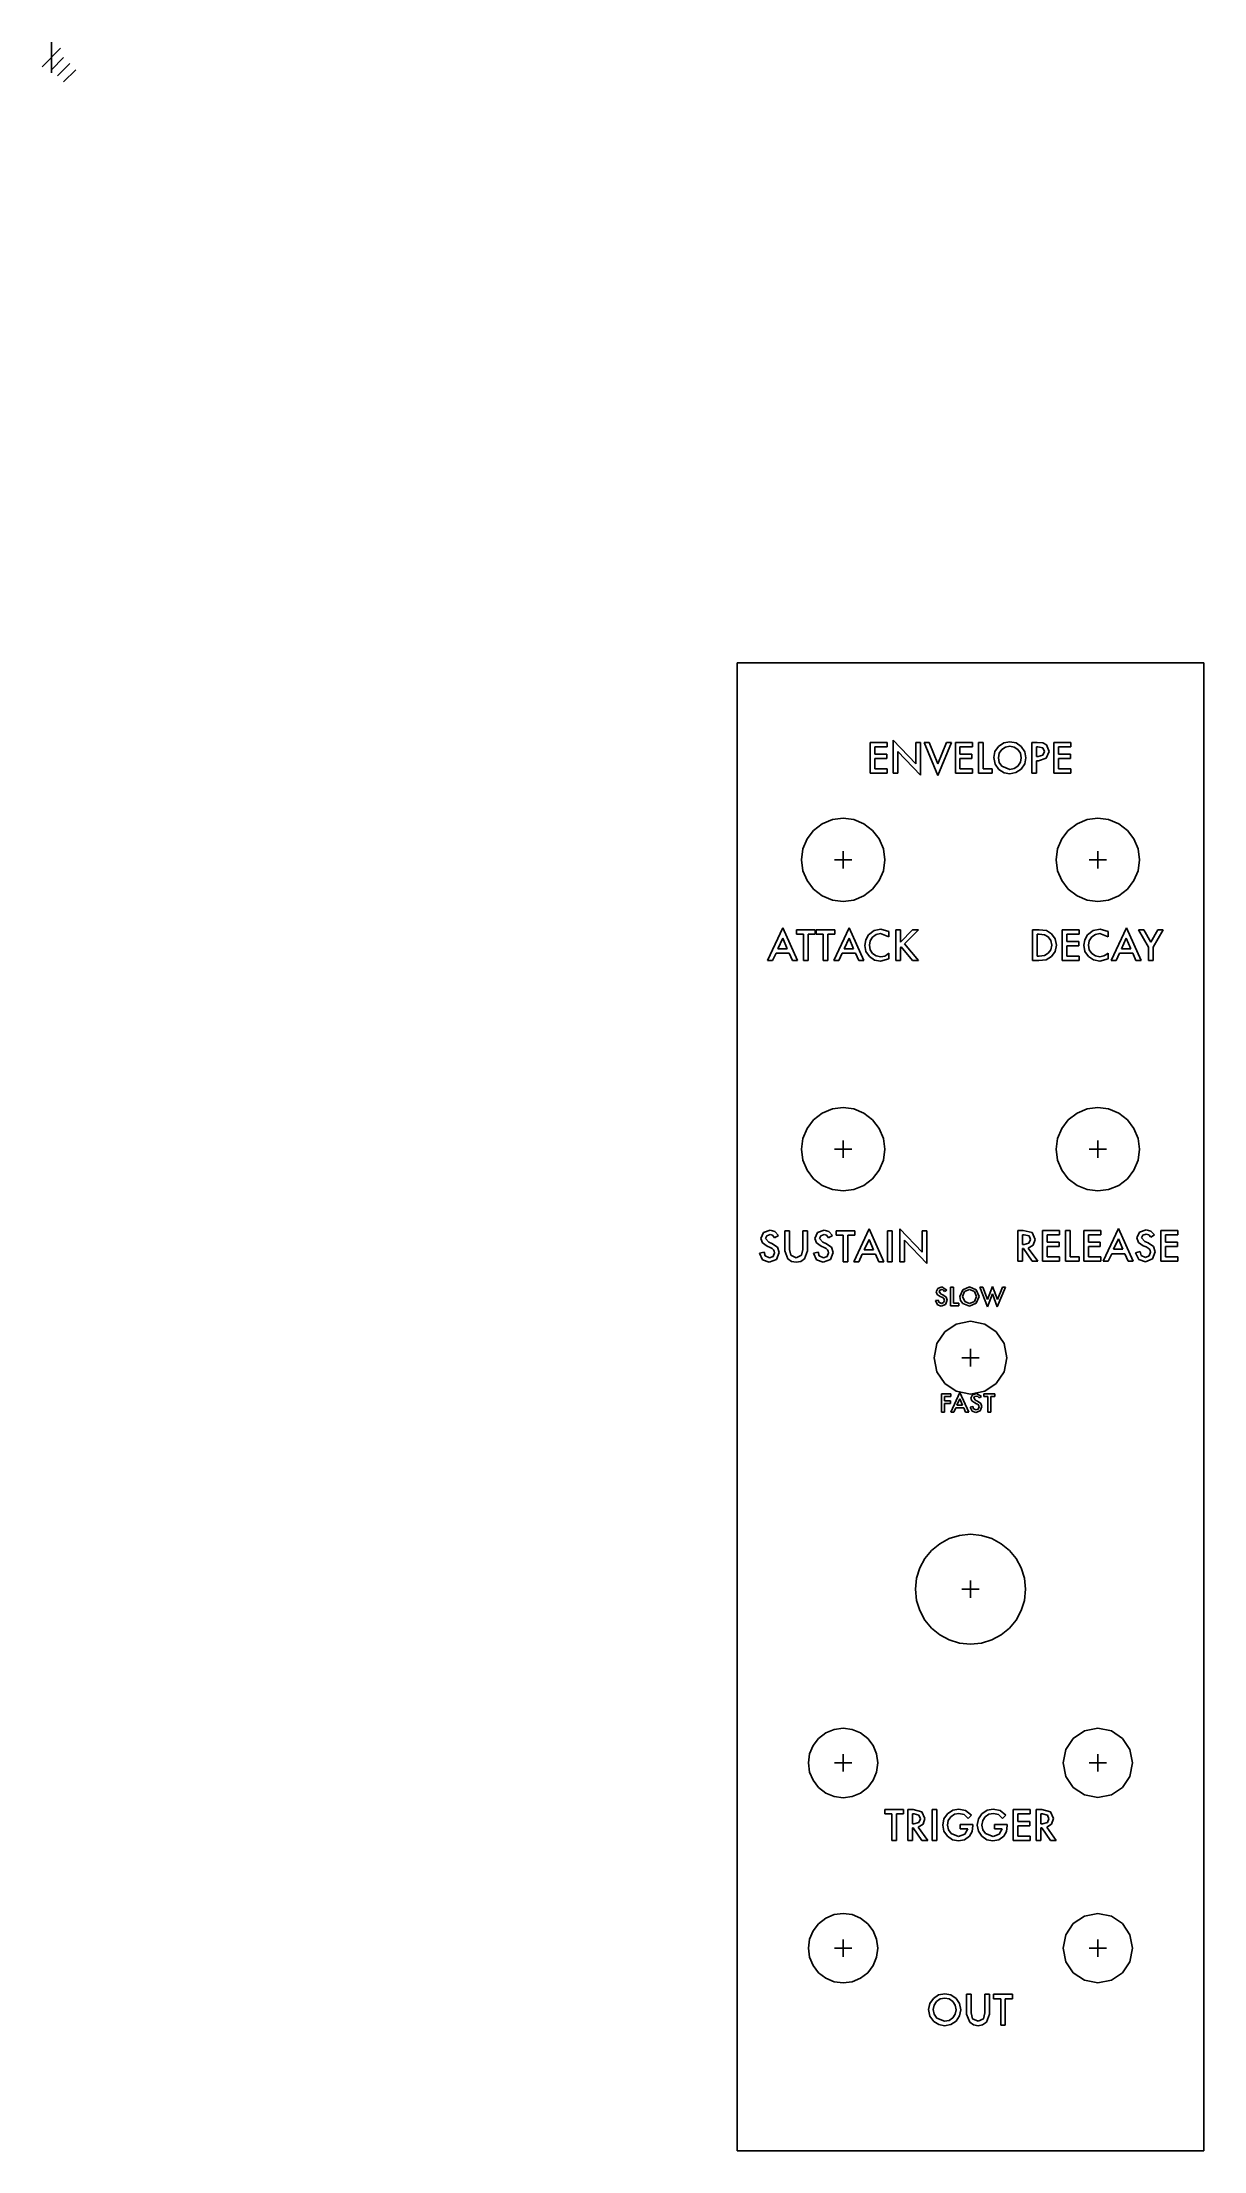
# Model space of a CAD drawing. Extents: x -1 to 100, y 116 to 298.
import ezdxf

# ---------------------------------------------------------------- set-up
doc = ezdxf.new("R2010")
doc.units = 0

msp = doc.modelspace()

# ---------------------------------------------------------------- linework, layer by layer
at = {"layer": 'contour007'}
for p, q in [((59.224933, 116.208666), (59.224933, 244.708506)), ((59.224933, 244.708506), (99.524882, 244.708506)), ((99.524882, 244.708506), (99.524882, 116.208666)), ((68.37492, 231.308523), (67.45069, 231.187946)), ((69.29915, 231.187946), (68.37492, 231.308523)), ((90.374893, 231.308523), (89.450663, 231.187946)), ((91.299124, 231.187946), (90.374893, 231.308523)), ((65.257232, 229.508525), (64.89954, 228.64783)), ((65.82377, 230.248644), (65.257232, 229.508525)), ((66.574922, 230.826215), (65.82377, 230.248644)), ((67.45069, 231.187946), (66.574922, 230.826215)), ((70.174918, 230.826215), (69.29915, 231.187946)), ((70.92607, 230.248644), (70.174918, 230.826215)), ((71.492608, 229.508525), (70.92607, 230.248644)), ((71.8503, 228.64783), (71.492608, 229.508525)), ((87.257206, 229.508525), (86.899513, 228.64783)), ((87.823743, 230.248644), (87.257206, 229.508525)), ((88.574895, 230.826215), (87.823743, 230.248644)), ((89.450663, 231.187946), (88.574895, 230.826215)), ((92.174891, 230.826215), (91.299124, 231.187946)), ((92.926043, 230.248644), (92.174891, 230.826215)), ((93.492581, 229.508525), (92.926043, 230.248644)), ((93.850273, 228.64783), (93.492581, 229.508525)), ((64.89954, 228.64783), (64.774924, 227.708527)), ((64.774924, 227.708527), (64.89954, 226.769225)), ((71.974916, 227.708527), (71.8503, 228.64783)), ((71.8503, 226.769225), (71.974916, 227.708527)), ((71.974916, 227.708527), (71.974916, 227.708527)), ((86.899513, 228.64783), (86.774898, 227.708527)), ((86.774898, 227.708527), (86.899513, 226.769225)), ((93.974889, 227.708527), (93.850273, 228.64783)), ((93.850273, 226.769225), (93.974889, 227.708527)), ((93.974889, 227.708527), (93.974889, 227.708527)), ((64.89954, 226.769225), (65.257232, 225.90853)), ((65.257232, 225.90853), (65.82377, 225.168411)), ((70.92607, 225.168411), (71.492608, 225.90853)), ((71.492608, 225.90853), (71.8503, 226.769225)), ((86.899513, 226.769225), (87.257206, 225.90853)), ((87.257206, 225.90853), (87.823743, 225.168411)), ((92.926043, 225.168411), (93.492581, 225.90853)), ((93.492581, 225.90853), (93.850273, 226.769225)), ((65.82377, 225.168411), (66.574922, 224.59084)), ((66.574922, 224.59084), (67.45069, 224.229109)), ((67.45069, 224.229109), (68.37492, 224.108532)), ((68.37492, 224.108532), (69.29915, 224.229109)), ((69.29915, 224.229109), (70.174918, 224.59084)), ((70.174918, 224.59084), (70.92607, 225.168411)), ((87.823743, 225.168411), (88.574895, 224.59084)), ((88.574895, 224.59084), (89.450663, 224.229109)), ((89.450663, 224.229109), (90.374893, 224.108532)), ((90.374893, 224.108532), (91.299124, 224.229109)), ((91.299124, 224.229109), (92.174891, 224.59084)), ((92.174891, 224.59084), (92.926043, 225.168411)), ((66.574922, 205.826246), (65.82377, 205.248675)), ((67.45069, 206.187977), (66.574922, 205.826246)), ((68.37492, 206.308554), (67.45069, 206.187977)), ((69.29915, 206.187977), (68.37492, 206.308554)), ((70.174918, 205.826246), (69.29915, 206.187977)), ((70.92607, 205.248675), (70.174918, 205.826246)), ((88.574895, 205.826246), (87.823743, 205.248675)), ((89.450663, 206.187977), (88.574895, 205.826246)), ((90.374893, 206.308554), (89.450663, 206.187977)), ((91.299124, 206.187977), (90.374893, 206.308554)), ((92.174891, 205.826246), (91.299124, 206.187977)), ((92.926043, 205.248675), (92.174891, 205.826246)), ((65.257232, 204.508557), (64.89954, 203.647861)), ((65.82377, 205.248675), (65.257232, 204.508557)), ((71.492608, 204.508557), (70.92607, 205.248675)), ((71.8503, 203.647861), (71.492608, 204.508557)), ((87.257206, 204.508557), (86.899513, 203.647861)), ((87.823743, 205.248675), (87.257206, 204.508557)), ((93.492581, 204.508557), (92.926043, 205.248675)), ((93.850273, 203.647861), (93.492581, 204.508557)), ((64.89954, 203.647861), (64.774924, 202.708559)), ((64.774924, 202.708559), (64.89954, 201.769256)), ((71.974916, 202.708559), (71.8503, 203.647861)), ((71.8503, 201.769256), (71.974916, 202.708559)), ((71.974916, 202.708559), (71.974916, 202.708559)), ((86.899513, 203.647861), (86.774898, 202.708559)), ((86.774898, 202.708559), (86.899513, 201.769256)), ((93.974889, 202.708559), (93.850273, 203.647861)), ((93.850273, 201.769256), (93.974889, 202.708559)), ((93.974889, 202.708559), (93.974889, 202.708559)), ((64.89954, 201.769256), (65.257232, 200.908561)), ((65.257232, 200.908561), (65.82377, 200.168442)), ((70.92607, 200.168442), (71.492608, 200.908561)), ((71.492608, 200.908561), (71.8503, 201.769256)), ((86.899513, 201.769256), (87.257206, 200.908561)), ((87.257206, 200.908561), (87.823743, 200.168442)), ((92.926043, 200.168442), (93.492581, 200.908561)), ((93.492581, 200.908561), (93.850273, 201.769256)), ((65.82377, 200.168442), (66.574922, 199.590871)), ((66.574922, 199.590871), (67.45069, 199.22914)), ((67.45069, 199.22914), (68.37492, 199.108563)), ((68.37492, 199.108563), (69.29915, 199.22914)), ((69.29915, 199.22914), (70.174918, 199.590871)), ((70.174918, 199.590871), (70.92607, 200.168442)), ((87.823743, 200.168442), (88.574895, 199.590871)), ((88.574895, 199.590871), (89.450663, 199.22914)), ((89.450663, 199.22914), (90.374893, 199.108563)), ((90.374893, 199.108563), (91.299124, 199.22914)), ((91.299124, 199.22914), (92.174891, 199.590871)), ((92.174891, 199.590871), (92.926043, 200.168442)), ((78.14923, 187.609393), (77.14817, 186.934784)), ((79.374908, 187.856751), (78.14923, 187.609393)), ((80.600586, 187.609393), (79.374908, 187.856751)), ((81.601646, 186.934784), (80.600586, 187.609393)), ((76.47298, 185.934115), (76.224912, 184.70858)), ((77.14817, 186.934784), (76.47298, 185.934115)), ((82.276836, 185.934115), (81.601646, 186.934784)), ((82.524903, 184.70858), (82.276836, 185.934115)), ((76.224912, 184.70858), (76.47298, 183.483046)), ((82.276836, 183.483046), (82.524903, 184.70858)), ((82.524903, 184.70858), (82.524903, 184.70858)), ((76.47298, 183.483046), (77.14817, 182.482377)), ((77.14817, 182.482377), (78.14923, 181.807767)), ((80.600586, 181.807767), (81.601646, 182.482377)), ((81.601646, 182.482377), (82.276836, 183.483046)), ((78.14923, 181.807767), (79.374908, 181.56041)), ((79.374908, 181.56041), (80.600586, 181.807767)), ((79.374907, 169.457014), (78.417831, 169.360554)), ((80.331982, 169.360554), (79.374907, 169.457014)), ((76.016714, 168.066334), (75.436685, 167.363599)), ((76.719643, 168.646128), (76.016714, 168.066334)), ((77.526379, 169.083897), (76.719643, 168.646128)), ((78.417831, 169.360554), (77.526379, 169.083897)), ((81.223434, 169.083897), (80.331982, 169.360554)), ((82.03017, 168.646128), (81.223434, 169.083897)), ((82.733099, 168.066334), (82.03017, 168.646128)), ((83.313128, 167.363599), (82.733099, 168.066334)), ((74.998647, 166.557009), (74.721693, 165.665649)), ((75.436685, 167.363599), (74.998647, 166.557009)), ((83.751166, 166.557009), (83.313128, 167.363599)), ((84.028121, 165.665649), (83.751166, 166.557009)), ((74.721693, 165.665649), (74.624913, 164.708606)), ((74.624913, 164.708606), (74.721693, 163.751562)), ((84.1249, 164.708606), (84.028121, 165.665649)), ((84.028121, 163.751562), (84.1249, 164.708606)), ((84.1249, 164.708606), (84.1249, 164.708606)), ((74.721693, 163.751562), (74.998647, 162.860203)), ((74.998647, 162.860203), (75.436685, 162.053613)), ((83.313128, 162.053613), (83.751166, 162.860203)), ((83.751166, 162.860203), (84.028121, 163.751562)), ((75.436685, 162.053613), (76.016714, 161.350878)), ((76.016714, 161.350878), (76.719643, 160.771083)), ((76.719643, 160.771083), (77.526379, 160.333315)), ((77.526379, 160.333315), (78.417831, 160.056657)), ((80.331982, 160.056657), (81.223434, 160.333315)), ((81.223434, 160.333315), (82.03017, 160.771083)), ((82.03017, 160.771083), (82.733099, 161.350878)), ((82.733099, 161.350878), (83.313128, 162.053613)), ((78.417831, 160.056657), (79.374907, 159.960197)), ((79.374907, 159.960197), (80.331982, 160.056657)), ((65.776848, 151.208624), (65.478771, 150.491378)), ((66.248963, 151.825389), (65.776848, 151.208624)), ((66.874923, 152.306699), (66.248963, 151.825389)), ((67.604729, 152.608142), (66.874923, 152.306699)), ((68.374921, 152.708622), (67.604729, 152.608142)), ((69.145113, 152.608142), (68.374921, 152.708622)), ((69.87492, 152.306699), (69.145113, 152.608142)), ((70.50088, 151.825389), (69.87492, 152.306699)), ((70.972995, 151.208624), (70.50088, 151.825389)), ((71.271072, 150.491378), (70.972995, 151.208624)), ((88.254347, 151.828532), (87.61128, 150.875659)), ((89.207688, 152.470906), (88.254347, 151.828532)), ((90.374893, 152.70644), (89.207688, 152.470906)), ((91.542098, 152.470906), (90.374893, 152.70644)), ((92.495439, 151.828532), (91.542098, 152.470906)), ((93.138506, 150.875659), (92.495439, 151.828532)), ((65.478771, 150.491378), (65.374924, 149.708626)), ((65.374924, 149.708626), (65.478771, 148.925873)), ((71.374918, 149.708626), (71.271072, 150.491378)), ((71.271072, 148.925873), (71.374918, 149.708626)), ((71.374918, 149.708626), (71.374918, 149.708626)), ((87.61128, 150.875659), (87.374898, 149.708626)), ((87.374898, 149.708626), (87.61128, 148.541592)), ((93.374889, 149.708626), (93.138506, 150.875659)), ((93.138506, 148.541592), (93.374889, 149.708626)), ((93.374889, 149.708626), (93.374889, 149.708626)), ((65.478771, 148.925873), (65.776848, 148.208627)), ((65.776848, 148.208627), (66.248963, 147.591862)), ((66.248963, 147.591862), (66.874923, 147.110552)), ((69.87492, 147.110552), (70.50088, 147.591862)), ((70.50088, 147.591862), (70.972995, 148.208627)), ((70.972995, 148.208627), (71.271072, 148.925873)), ((87.61128, 148.541592), (88.254347, 147.588719)), ((88.254347, 147.588719), (89.207688, 146.946345)), ((91.542098, 146.946345), (92.495439, 147.588719)), ((92.495439, 147.588719), (93.138506, 148.541592)), ((66.874923, 147.110552), (67.604729, 146.80911)), ((67.604729, 146.80911), (68.374921, 146.708629)), ((68.374921, 146.708629), (69.145113, 146.80911)), ((69.145113, 146.80911), (69.87492, 147.110552)), ((89.207688, 146.946345), (90.374893, 146.710812)), ((90.374893, 146.710812), (91.542098, 146.946345)), ((67.604729, 136.608162), (66.874923, 136.30672)), ((68.374921, 136.708643), (67.604729, 136.608162)), ((69.145113, 136.608162), (68.374921, 136.708643)), ((69.87492, 136.30672), (69.145113, 136.608162)), ((90.374893, 136.70646), (89.207688, 136.470927)), ((91.542098, 136.470927), (90.374893, 136.70646)), ((65.776848, 135.208644), (65.478771, 134.491398)), ((66.248963, 135.82541), (65.776848, 135.208644)), ((66.874923, 136.30672), (66.248963, 135.82541)), ((70.50088, 135.82541), (69.87492, 136.30672)), ((70.972995, 135.208644), (70.50088, 135.82541)), ((71.271072, 134.491398), (70.972995, 135.208644)), ((87.61128, 134.875679), (87.374898, 133.708646)), ((88.254347, 135.828553), (87.61128, 134.875679)), ((89.207688, 136.470927), (88.254347, 135.828553)), ((92.495439, 135.828553), (91.542098, 136.470927)), ((93.138506, 134.875679), (92.495439, 135.828553)), ((93.374889, 133.708646), (93.138506, 134.875679)), ((65.478771, 134.491398), (65.374924, 133.708646)), ((65.374924, 133.708646), (65.478771, 132.925894)), ((71.374918, 133.708646), (71.271072, 134.491398)), ((71.271072, 132.925894), (71.374918, 133.708646)), ((71.374918, 133.708646), (71.374918, 133.708646)), ((87.374898, 133.708646), (87.61128, 132.541613)), ((93.138506, 132.541613), (93.374889, 133.708646)), ((93.374889, 133.708646), (93.374889, 133.708646)), ((65.478771, 132.925894), (65.776848, 132.208648)), ((65.776848, 132.208648), (66.248963, 131.591882)), ((66.248963, 131.591882), (66.874923, 131.110573)), ((69.87492, 131.110573), (70.50088, 131.591882)), ((70.50088, 131.591882), (70.972995, 132.208648)), ((70.972995, 132.208648), (71.271072, 132.925894)), ((87.61128, 132.541613), (88.254347, 131.588739)), ((88.254347, 131.588739), (89.207688, 130.946366)), ((91.542098, 130.946366), (92.495439, 131.588739)), ((92.495439, 131.588739), (93.138506, 132.541613)), ((66.874923, 131.110573), (67.604729, 130.80913)), ((67.604729, 130.80913), (68.374921, 130.708649)), ((68.374921, 130.708649), (69.145113, 130.80913)), ((69.145113, 130.80913), (69.87492, 131.110573)), ((89.207688, 130.946366), (90.374893, 130.710832)), ((90.374893, 130.710832), (91.542098, 130.946366)), ((99.524882, 116.208666), (59.224933, 116.208666))]:
    msp.add_line(p, q, dxfattribs=at)
at = {"layer": 'Layer 1'}
for p, q in [((0.793749, 297.793749), (-0.793749, 296.206251)), ((0, 298.322915), (0, 295.677085)), ((1.058332, 297), (0, 295.941668)), ((1.587498, 296.470834), (0.529166, 295.412502)), ((2.116664, 295.941668), (1.058332, 294.883336))]:
    msp.add_line(p, q, dxfattribs=at)
at = {"layer": 'reference_cross001'}
for p, q in [((70.707931, 235.189662), (70.707931, 237.849266)), ((70.707931, 237.849266), (72.175536, 237.849266)), ((72.175536, 237.472029), (71.109282, 237.472029)), ((71.109282, 237.472029), (71.109282, 236.832969)), ((71.109282, 236.832969), (72.144529, 236.832969)), ((72.144529, 236.832969), (72.144529, 236.455731)), ((72.175536, 237.849266), (72.175536, 237.472029)), ((72.702633, 235.189662), (72.702633, 238.030133)), ((72.702633, 238.030133), (74.642214, 236.000979)), ((75.043565, 235.027745), (73.103984, 237.051731)), ((73.103984, 237.051731), (73.103984, 235.189662)), ((74.642214, 236.000979), (74.642214, 237.849266)), ((74.642214, 237.849266), (75.043565, 237.849266)), ((75.043565, 237.849266), (75.043565, 235.027745)), ((76.542177, 234.989849), (75.376016, 237.849266)), ((75.376016, 237.849266), (75.815264, 237.849266)), ((75.815264, 237.849266), (76.550789, 236.006147)), ((77.735898, 237.849266), (76.542177, 234.989849)), ((76.550789, 236.006147), (77.296651, 237.849266)), ((77.296651, 237.849266), (77.735898, 237.849266)), ((78.066627, 235.189662), (78.066627, 237.849266)), ((78.066627, 237.849266), (79.534232, 237.849266)), ((79.534232, 237.472029), (78.467978, 237.472029)), ((78.467978, 237.472029), (78.467978, 236.832969)), ((78.467978, 236.832969), (79.503225, 236.832969)), ((79.503225, 236.832969), (79.503225, 236.455731)), ((79.534232, 237.849266), (79.534232, 237.472029)), ((80.061329, 235.189662), (80.061329, 237.849266)), ((80.061329, 237.849266), (80.46268, 237.849266)), ((80.46268, 237.849266), (80.46268, 235.566899)), ((81.384241, 236.531524), (81.487163, 237.053454)), ((81.487163, 237.053454), (81.795927, 237.496146)), ((81.860523, 236.913076), (81.789037, 236.526364)), ((81.795927, 237.496146), (82.247234, 237.798451)), ((82.07498, 237.232608), (81.860523, 236.913076)), ((82.393219, 237.449649), (82.07498, 237.232608)), ((82.247234, 237.798451), (82.781221, 237.89922)), ((82.776054, 237.521996), (82.393219, 237.449649)), ((83.159319, 237.449649), (82.776054, 237.521996)), ((82.781221, 237.89922), (83.30918, 237.79759)), ((83.475405, 237.232608), (83.159319, 237.449649)), ((83.30918, 237.79759), (83.75618, 237.492701)), ((83.68857, 236.910492), (83.475405, 237.232608)), ((83.759625, 236.519475), (83.68857, 236.910492)), ((83.75618, 237.492701), (84.062361, 237.04527)), ((84.062361, 237.04527), (84.164421, 236.516019)), ((84.669126, 235.189673), (84.669126, 237.849277)), ((84.669126, 237.849277), (85.123876, 237.849277)), ((85.203113, 237.478932), (85.070478, 237.478932)), ((85.070478, 237.478932), (85.070478, 236.641776)), ((85.123876, 237.849277), (85.628581, 237.802768)), ((85.630736, 237.37601), (85.203113, 237.478932)), ((85.628581, 237.802768), (85.931748, 237.627069)), ((85.773276, 237.067244), (85.630736, 237.37601)), ((85.635042, 236.748143), (85.773276, 237.067244)), ((86.160848, 237.062076), (85.916246, 236.483301)), ((85.931748, 237.627069), (86.160848, 237.062076)), ((86.574256, 235.189673), (86.574256, 237.849277)), ((86.574256, 237.849277), (88.041861, 237.849277)), ((88.041861, 237.47204), (86.97561, 237.47204)), ((86.97561, 237.47204), (86.97561, 236.832979)), ((86.97561, 236.832979), (88.010857, 236.832979)), ((88.010857, 236.832979), (88.010857, 236.455742)), ((88.041861, 237.849277), (88.041861, 237.47204)), ((72.175536, 235.189662), (70.707931, 235.189662)), ((72.144529, 236.455731), (71.109282, 236.455731)), ((71.109282, 236.455731), (71.109282, 235.566899)), ((71.109282, 235.566899), (72.175536, 235.566899)), ((72.175536, 235.566899), (72.175536, 235.189662)), ((73.103984, 235.189662), (72.702633, 235.189662)), ((79.534232, 235.189662), (78.066627, 235.189662)), ((79.503225, 236.455731), (78.467978, 236.455731)), ((78.467978, 236.455731), (78.467978, 235.566899)), ((78.467978, 235.566899), (79.534232, 235.566899)), ((79.534232, 235.566899), (79.534232, 235.189662)), ((81.244713, 235.189662), (80.061329, 235.189662)), ((80.46268, 235.566899), (81.244713, 235.566899)), ((81.244713, 235.566899), (81.244713, 235.189662)), ((81.497067, 235.953611), (81.384241, 236.531524)), ((81.384241, 236.531524), (81.384241, 236.531524)), ((81.835546, 235.497999), (81.497067, 235.953611)), ((81.789037, 236.526364), (81.863107, 236.124583)), ((81.789037, 236.526364), (81.789037, 236.526364)), ((82.27178, 235.230573), (81.835546, 235.497999)), ((81.863107, 236.124583), (82.085315, 235.801177)), ((82.085315, 235.801177), (82.765719, 235.516957)), ((82.760552, 235.141431), (82.27178, 235.230573)), ((83.300137, 235.24177), (82.760552, 235.141431)), ((82.765719, 235.516957), (83.151567, 235.589303)), ((83.151567, 235.589303), (83.47196, 235.806344)), ((83.754458, 235.542785), (83.300137, 235.24177)), ((83.47196, 235.806344), (83.687709, 236.131043)), ((83.687709, 236.131043), (83.759625, 236.519475)), ((84.06193, 235.985908), (83.754458, 235.542785)), ((84.164421, 236.516019), (84.06193, 235.985908)), ((85.070478, 235.189673), (84.669126, 235.189673)), ((85.070478, 236.641776), (85.22034, 236.641776)), ((85.070478, 236.269706), (85.070478, 235.189673)), ((85.256514, 236.269706), (85.070478, 236.269706)), ((85.22034, 236.641776), (85.635042, 236.748143)), ((85.916246, 236.483301), (85.256514, 236.269706)), ((88.041861, 235.189673), (86.574256, 235.189673)), ((88.010857, 236.455742), (86.97561, 236.455742)), ((86.97561, 236.455742), (86.97561, 235.56691)), ((86.97561, 235.56691), (88.041861, 235.56691)), ((88.041861, 235.56691), (88.041861, 235.189673)), ((69.124915, 227.708623), (67.624914, 227.708623)), ((68.374928, 226.95853), (68.374928, 228.458451)), ((91.124912, 227.708623), (89.624991, 227.708623)), ((90.374819, 226.95853), (90.374819, 228.458451)), ((61.853383, 219.001119), (63.169406, 221.82781)), ((63.162513, 220.928644), (62.749105, 220.02431)), ((63.556977, 220.02431), (63.162513, 220.928644)), ((63.169406, 221.82781), (64.438917, 219.001119)), ((64.344178, 221.283486), (64.344178, 221.660724)), ((64.344178, 221.660724), (65.966813, 221.660724)), ((64.955679, 221.283486), (64.344178, 221.283486)), ((64.955679, 219.001119), (64.955679, 221.283486)), ((65.357031, 221.283486), (65.357031, 219.001119)), ((65.966813, 221.283486), (65.357031, 221.283486)), ((65.966813, 221.660724), (65.966813, 221.283486)), ((66.046047, 221.283486), (66.046047, 221.660724)), ((66.046047, 221.660724), (67.668682, 221.660724)), ((66.657551, 221.283486), (66.046047, 221.283486)), ((66.657551, 219.001119), (66.657551, 221.283486)), ((67.058903, 221.283486), (67.058903, 219.001119)), ((67.668682, 221.283486), (67.058903, 221.283486)), ((67.577387, 219.001119), (68.89341, 221.82781)), ((67.668682, 221.660724), (67.668682, 221.283486)), ((68.886518, 220.928644), (68.473109, 220.02431)), ((69.280982, 220.02431), (68.886518, 220.928644)), ((68.89341, 221.82781), (70.162922, 219.001119)), ((70.238714, 220.318865), (70.322688, 220.799454)), ((70.322688, 220.799454), (70.57461, 221.224921)), ((70.57461, 221.224921), (71.048738, 221.59053)), ((70.714135, 220.713327), (70.64351, 220.322309)), ((70.926008, 221.038887), (70.714135, 220.713327)), ((71.239079, 221.259804), (70.926008, 221.038887)), ((71.048738, 221.59053), (71.644306, 221.712399)), ((71.616747, 221.333442), (71.239079, 221.259804)), ((72.33677, 221.042332), (71.616747, 221.333442)), ((71.644306, 221.712399), (72.33677, 221.517754)), ((72.33677, 221.517754), (72.33677, 221.042332)), ((72.33677, 221.517754), (72.33677, 221.517754)), ((72.917265, 219.001119), (72.917265, 221.660724)), ((72.917265, 221.660724), (73.318616, 221.660724)), ((73.318616, 220.59964), (74.353863, 221.660724)), ((73.318616, 221.660724), (73.318616, 220.59964)), ((74.889575, 221.660724), (73.687241, 220.456667)), ((73.687241, 220.456667), (74.896465, 219.001119)), ((74.353863, 221.660724), (74.889575, 221.660724)), ((84.733494, 219.008065), (84.733494, 221.667669)), ((84.733494, 221.667669), (85.291598, 221.667669)), ((85.315712, 221.290432), (85.134845, 221.290432)), ((85.134845, 221.290432), (85.134845, 219.385302)), ((85.291598, 221.667669), (85.925491, 221.588432)), ((85.766587, 221.229712), (85.315712, 221.290432)), ((86.092578, 221.047553), (85.766587, 221.229712)), ((85.925491, 221.588432), (86.37852, 221.324883)), ((86.312202, 220.734051), (86.092578, 221.047553)), ((86.38541, 220.337867), (86.312202, 220.734051)), ((86.37852, 221.324883), (86.687287, 220.890372)), ((86.687287, 220.890372), (86.790209, 220.337867)), ((87.294912, 219.008065), (87.294912, 221.667669)), ((87.294912, 221.667669), (88.762517, 221.667669)), ((88.762517, 221.290432), (87.696266, 221.290432)), ((87.696266, 221.290432), (87.696266, 220.651369)), ((87.696266, 220.651369), (88.731513, 220.651369)), ((88.731513, 220.651369), (88.731513, 220.274131)), ((88.762517, 221.667669), (88.762517, 221.290432)), ((89.156981, 220.32581), (89.240954, 220.806398)), ((89.240954, 220.806398), (89.492874, 221.231866)), ((89.492874, 221.231866), (89.967004, 221.597475)), ((89.632401, 220.72027), (89.561777, 220.329255)), ((89.844275, 221.04583), (89.632401, 220.72027)), ((90.157346, 221.266746), (89.844275, 221.04583)), ((89.967004, 221.597475), (90.562573, 221.719345)), ((90.535014, 221.340385), (90.157346, 221.266746)), ((91.255034, 221.049275), (90.535014, 221.340385)), ((90.562573, 221.719345), (91.255034, 221.524696)), ((91.255034, 221.524696), (91.255034, 221.049275)), ((91.255034, 221.524696), (91.255034, 221.524696)), ((91.520305, 219.008065), (92.836327, 221.834756)), ((92.829438, 220.935589), (92.416027, 220.031255)), ((93.223899, 220.031255), (92.829438, 220.935589)), ((92.836327, 221.834756), (94.105842, 219.008065)), ((94.74318, 220.157001), (93.875019, 221.667669)), ((93.875019, 221.667669), (94.336661, 221.667669)), ((94.336661, 221.667669), (94.944718, 220.60486)), ((94.944718, 220.60486), (95.554497, 221.667669)), ((96.016139, 221.667669), (95.144534, 220.157001)), ((95.554497, 221.667669), (96.016139, 221.667669)), ((62.285741, 219.001119), (61.853383, 219.001119)), ((62.582018, 219.647072), (62.285741, 219.001119)), ((63.720617, 219.647072), (62.582018, 219.647072)), ((62.749105, 220.02431), (63.556977, 220.02431)), ((63.99967, 219.001119), (63.720617, 219.647072)), ((64.438917, 219.001119), (63.99967, 219.001119)), ((65.357031, 219.001119), (64.955679, 219.001119)), ((67.058903, 219.001119), (66.657551, 219.001119)), ((68.009745, 219.001119), (67.577387, 219.001119)), ((68.306023, 219.647072), (68.009745, 219.001119)), ((69.444621, 219.647072), (68.306023, 219.647072)), ((68.473109, 220.02431), (69.280982, 220.02431)), ((69.723674, 219.001119), (69.444621, 219.647072)), ((70.162922, 219.001119), (69.723674, 219.001119)), ((70.339052, 219.79349), (70.238714, 220.318865)), ((70.640065, 219.350798), (70.339052, 219.79349)), ((71.084913, 219.052366), (70.640065, 219.350798)), ((70.64351, 220.322309), (70.714135, 219.93646)), ((70.714135, 219.93646), (70.926008, 219.616069)), ((70.926008, 219.616069), (71.240371, 219.40032)), ((71.613302, 218.952889), (71.084913, 219.052366)), ((71.240371, 219.40032), (71.618469, 219.328403)), ((72.33677, 219.147537), (71.613302, 218.952889)), ((71.618469, 219.328403), (71.97848, 219.397306)), ((71.97848, 219.397306), (72.149011, 219.490323)), ((72.149011, 219.490323), (72.33677, 219.63157)), ((72.33677, 219.63157), (72.33677, 219.147537)), ((73.318616, 219.001119), (72.917265, 219.001119)), ((73.401298, 220.184507), (73.318616, 220.101824)), ((73.318616, 220.101824), (73.318616, 219.001119)), ((74.359033, 219.001119), (73.401298, 220.184507)), ((74.896465, 219.001119), (74.359033, 219.001119)), ((85.284708, 219.008065), (84.733494, 219.008065)), ((85.134845, 219.385302), (85.315712, 219.385302)), ((85.909989, 219.082135), (85.284708, 219.008065)), ((85.315712, 219.385302), (85.765296, 219.442145)), ((85.765296, 219.442145), (86.089133, 219.633346)), ((86.361296, 219.345683), (85.909989, 219.082135)), ((86.089133, 219.633346), (86.311341, 219.944697)), ((86.311341, 219.944697), (86.38541, 220.337867)), ((86.682981, 219.783209), (86.361296, 219.345683)), ((86.790209, 220.337867), (86.682981, 219.783209)), ((88.762517, 219.008065), (87.294912, 219.008065)), ((88.731513, 220.274131), (87.696266, 220.274131)), ((87.696266, 220.274131), (87.696266, 219.385302)), ((87.696266, 219.385302), (88.762517, 219.385302)), ((88.762517, 219.385302), (88.762517, 219.008065)), ((89.257318, 219.800433), (89.156981, 220.32581)), ((89.558332, 219.35774), (89.257318, 219.800433)), ((90.003177, 219.059311), (89.558332, 219.35774)), ((89.561777, 220.329255), (89.632401, 219.943405)), ((89.632401, 219.943405), (89.844275, 219.623011)), ((89.844275, 219.623011), (90.158638, 219.407264)), ((90.531566, 218.959834), (90.003177, 219.059311)), ((90.158638, 219.407264), (90.536736, 219.335349)), ((91.255034, 219.15448), (90.531566, 218.959834)), ((90.536736, 219.335349), (90.896746, 219.404249)), ((90.896746, 219.404249), (91.067278, 219.497265)), ((91.067278, 219.497265), (91.255034, 219.638516)), ((91.255034, 219.638516), (91.255034, 219.15448)), ((91.952665, 219.008065), (91.520305, 219.008065)), ((92.24894, 219.654018), (91.952665, 219.008065)), ((93.387541, 219.654018), (92.24894, 219.654018)), ((92.416027, 220.031255), (93.223899, 220.031255)), ((93.666592, 219.008065), (93.387541, 219.654018)), ((94.105842, 219.008065), (93.666592, 219.008065)), ((94.74318, 219.008065), (94.74318, 220.157001)), ((95.144534, 219.008065), (94.74318, 219.008065)), ((95.144534, 220.157001), (95.144534, 219.008065)), ((69.124915, 202.70844), (67.624914, 202.70844)), ((68.374928, 201.958611), (68.374928, 203.458532)), ((91.124912, 202.70844), (89.624991, 202.70844)), ((90.374819, 201.958611), (90.374819, 203.458532)), ((61.266869, 195.00782), (61.495966, 195.509081)), ((61.40338, 194.616804), (61.266869, 195.00782)), ((61.495966, 195.509081), (62.066129, 195.712341)), ((61.785343, 195.238642), (61.675102, 195.004375)), ((61.675102, 195.004375), (61.964487, 194.690874)), ((62.062673, 195.333382), (61.785343, 195.238642)), ((62.284881, 195.278261), (62.062673, 195.333382)), ((62.066129, 195.712341), (62.475662, 195.600376)), ((62.458857, 195.071556), (62.284881, 195.278261)), ((62.784416, 195.264479), (62.458857, 195.071556)), ((62.475662, 195.600376), (62.784427, 195.264479)), ((62.784427, 195.264479), (62.784416, 195.264479)), ((63.337352, 193.948459), (63.337352, 195.660666)), ((63.337352, 195.660666), (63.738706, 195.660666)), ((63.738706, 195.660666), (63.738706, 194.0587)), ((64.904866, 194.0587), (64.904866, 195.660666)), ((64.904866, 195.660666), (65.306218, 195.660666)), ((65.306218, 195.660666), (65.306218, 193.948459)), ((65.929787, 195.00782), (66.158887, 195.509081)), ((66.066298, 194.616804), (65.929787, 195.00782)), ((66.158887, 195.509081), (66.729047, 195.712341)), ((66.448261, 195.238642), (66.33802, 195.004375)), ((66.33802, 195.004375), (66.627407, 194.690874)), ((66.725592, 195.333382), (66.448261, 195.238642)), ((66.947799, 195.278261), (66.725592, 195.333382)), ((66.729047, 195.712341), (67.138582, 195.600376)), ((67.121776, 195.071556), (66.947799, 195.278261)), ((67.447337, 195.264479), (67.121776, 195.071556)), ((67.138582, 195.600376), (67.447348, 195.264479)), ((67.447348, 195.264479), (67.447337, 195.264479)), ((67.771173, 195.283423), (67.771173, 195.66066)), ((67.771173, 195.66066), (69.393808, 195.66066)), ((68.382675, 195.283423), (67.771173, 195.283423)), ((68.382675, 193.001056), (68.382675, 195.283423)), ((68.784029, 195.283423), (68.784029, 193.001056)), ((69.393808, 195.283423), (68.784029, 195.283423)), ((69.302514, 193.001056), (70.618534, 195.827744)), ((69.393808, 195.66066), (69.393808, 195.283423)), ((70.611644, 194.92858), (70.198236, 194.024246)), ((71.006105, 194.024246), (70.611644, 194.92858)), ((70.618534, 195.827744), (71.888048, 193.001056)), ((72.220499, 193.001056), (72.220499, 195.66066)), ((72.220499, 195.66066), (72.62185, 195.66066)), ((72.62185, 195.66066), (72.62185, 193.001056)), ((73.260913, 193.001056), (73.260913, 195.841532)), ((73.260913, 195.841532), (75.200495, 193.812379)), ((75.601846, 192.839142), (73.662265, 194.863128)), ((73.662265, 194.863128), (73.662265, 193.001061)), ((75.200495, 193.812379), (75.200495, 195.660666)), ((75.200495, 195.660666), (75.601846, 195.660666)), ((75.601846, 195.660666), (75.601846, 192.839142)), ((83.467422, 193.04426), (83.467422, 195.703861)), ((83.467422, 195.703861), (83.937676, 195.703861)), ((84.011746, 195.326627), (83.868773, 195.326627)), ((83.868773, 195.326627), (83.868773, 194.482581)), ((83.937676, 195.703861), (84.69904, 195.505771)), ((84.42774, 195.224566), (84.011746, 195.326627)), ((84.423864, 194.591531), (84.566405, 194.918383)), ((84.566405, 194.918383), (84.42774, 195.224566)), ((84.69904, 195.505771), (84.957421, 194.923551)), ((84.957421, 194.923551), (84.795502, 194.437795)), ((85.591315, 193.04426), (85.591315, 195.703861)), ((85.591315, 195.703861), (87.058922, 195.703861)), ((87.058922, 195.326627), (85.992669, 195.326627)), ((85.992669, 195.326627), (85.992669, 194.687564)), ((87.058922, 195.703861), (87.058922, 195.326627)), ((87.586019, 193.04426), (87.586019, 195.703861)), ((87.586019, 195.703861), (87.98737, 195.703861)), ((87.98737, 195.703861), (87.98737, 193.421494)), ((89.150086, 193.04426), (89.150086, 195.703861)), ((89.150086, 195.703861), (90.61769, 195.703861)), ((90.61769, 195.326627), (89.551437, 195.326627)), ((89.551437, 195.326627), (89.551437, 194.687564)), ((90.61769, 195.703861), (90.61769, 195.326627)), ((90.839898, 193.04426), (92.15592, 195.870948)), ((92.149031, 194.971781), (91.73562, 194.067447)), ((92.543492, 194.067447), (92.149031, 194.971781)), ((92.15592, 195.870948), (93.425432, 193.04426)), ((93.744112, 195.051019), (93.973209, 195.552279)), ((93.880623, 194.660003), (93.744112, 195.051019)), ((93.973209, 195.552279), (94.543372, 195.75554)), ((94.262589, 195.281841), (94.152345, 195.047574)), ((94.152345, 195.047574), (94.441732, 194.734072)), ((94.539916, 195.37658), (94.262589, 195.281841)), ((94.762127, 195.32146), (94.539916, 195.37658)), ((94.543372, 195.75554), (94.952905, 195.643574)), ((94.936103, 195.114754), (94.762127, 195.32146)), ((95.261662, 195.307677), (94.936103, 195.114754)), ((94.952905, 195.643574), (95.26167, 195.307677)), ((95.26167, 195.307677), (95.261662, 195.307677)), ((95.814598, 193.044255), (95.814598, 195.703856)), ((95.814598, 195.703856), (97.282203, 195.703856)), ((97.282203, 195.326622), (96.215949, 195.326622)), ((96.215949, 195.326622), (96.215949, 194.687558)), ((97.282203, 195.703856), (97.282203, 195.326622)), ((61.148002, 193.734864), (61.554523, 193.824436)), ((61.425333, 193.157811), (61.148002, 193.734864)), ((61.812915, 194.332586), (61.40338, 194.616804)), ((61.997216, 192.95283), (61.425333, 193.157811)), ((61.554523, 193.824436), (61.650985, 193.500597)), ((61.650985, 193.500597), (62.012717, 193.328343)), ((62.069574, 194.225787), (61.812915, 194.332586)), ((61.964487, 194.690874), (62.229758, 194.582355)), ((62.608717, 193.193985), (61.997216, 192.95283)), ((62.012717, 193.328343), (62.324499, 193.454088)), ((62.241828, 194.134493), (62.069574, 194.225787)), ((62.229758, 194.582355), (62.703456, 194.261961)), ((62.358959, 194.032864), (62.241828, 194.134493)), ((62.324499, 193.454088), (62.448523, 193.77276)), ((62.426139, 193.914008), (62.358959, 194.032864)), ((62.448523, 193.77276), (62.426139, 193.914008)), ((62.853319, 193.800319), (62.608717, 193.193985)), ((62.703456, 194.261961), (62.853319, 193.800319)), ((63.599178, 193.255998), (63.337352, 193.948459)), ((63.926031, 193.028622), (63.599178, 193.255998)), ((63.738706, 194.0587), (63.85067, 193.557442)), ((63.85067, 193.557442), (64.320924, 193.328343)), ((64.320924, 193.328343), (64.7929, 193.557442)), ((65.044392, 193.255998), (64.716247, 193.028622)), ((64.7929, 193.557442), (64.904866, 194.0587)), ((65.306218, 193.948459), (65.044392, 193.255998)), ((65.810923, 193.734864), (66.217441, 193.824436)), ((66.088251, 193.157811), (65.810923, 193.734864)), ((66.475833, 194.332586), (66.066298, 194.616804)), ((66.660134, 192.95283), (66.088251, 193.157811)), ((66.217441, 193.824436), (66.313903, 193.500597)), ((66.313903, 193.500597), (66.675638, 193.328343)), ((66.732492, 194.225787), (66.475833, 194.332586)), ((66.627407, 194.690874), (66.892678, 194.582355)), ((67.271638, 193.193985), (66.660134, 192.95283)), ((66.675638, 193.328343), (66.987418, 193.454088)), ((66.904746, 194.134493), (66.732492, 194.225787)), ((66.892678, 194.582355), (67.366377, 194.261961)), ((67.02188, 194.032864), (66.904746, 194.134493)), ((66.987418, 193.454088), (67.111441, 193.77276)), ((67.089057, 193.914008), (67.02188, 194.032864)), ((67.111441, 193.77276), (67.089057, 193.914008)), ((67.516237, 193.800319), (67.271638, 193.193985)), ((67.366377, 194.261961), (67.516237, 193.800319)), ((70.031149, 193.647009), (69.734871, 193.001056)), ((71.169747, 193.647009), (70.031149, 193.647009)), ((70.198236, 194.024246), (71.006105, 194.024246)), ((71.4488, 193.001056), (71.169747, 193.647009)), ((83.868773, 193.04426), (83.467422, 193.04426)), ((83.868773, 194.482581), (83.996242, 194.482581)), ((83.941121, 194.132905), (83.868773, 194.132905)), ((83.868773, 194.132905), (83.868773, 193.04426)), ((84.700763, 193.04426), (83.941121, 194.132905)), ((83.996242, 194.482581), (84.423864, 194.591531)), ((84.795502, 194.437795), (84.368311, 194.177691)), ((84.368311, 194.177691), (85.191686, 193.04426)), ((84.368311, 194.177691), (84.368311, 194.177691)), ((85.191686, 193.04426), (84.700763, 193.04426)), ((87.058922, 193.04426), (85.591315, 193.04426)), ((85.992669, 194.687564), (87.027916, 194.687564)), ((87.027916, 194.310326), (85.992669, 194.310326)), ((85.992669, 194.310326), (85.992669, 193.421494)), ((85.992669, 193.421494), (87.058922, 193.421494)), ((87.027916, 194.687564), (87.027916, 194.310326)), ((87.058922, 193.421494), (87.058922, 193.04426)), ((88.769404, 193.04426), (87.586019, 193.04426)), ((87.98737, 193.421494), (88.769404, 193.421494)), ((88.769404, 193.421494), (88.769404, 193.04426)), ((90.61769, 193.04426), (89.150086, 193.04426)), ((89.551437, 194.687564), (90.586684, 194.687564)), ((90.586684, 194.310326), (89.551437, 194.310326)), ((89.551437, 194.310326), (89.551437, 193.421494)), ((89.551437, 193.421494), (90.61769, 193.421494)), ((90.586684, 194.687564), (90.586684, 194.310326)), ((90.61769, 193.421494), (90.61769, 193.04426)), ((91.272256, 193.04426), (90.839898, 193.04426)), ((91.568533, 193.690213), (91.272256, 193.04426)), ((92.707134, 193.690213), (91.568533, 193.690213)), ((91.73562, 194.067447), (92.543492, 194.067447)), ((92.986185, 193.04426), (92.707134, 193.690213)), ((93.425432, 193.04426), (92.986185, 193.04426)), ((93.625248, 193.778062), (94.031769, 193.867634)), ((93.902578, 193.201009), (93.625248, 193.778062)), ((94.290158, 194.375784), (93.880623, 194.660003)), ((94.474461, 192.996029), (93.902578, 193.201009)), ((94.031769, 193.867634), (94.128231, 193.543795)), ((94.128231, 193.543795), (94.489963, 193.371541)), ((94.546817, 194.268985), (94.290158, 194.375784)), ((94.441732, 194.734072), (94.707003, 194.625551)), ((95.085963, 193.237183), (94.474461, 192.996029)), ((94.489963, 193.371541), (94.801745, 193.497287)), ((94.719071, 194.177691), (94.546817, 194.268985)), ((94.707003, 194.625551), (95.180702, 194.305159)), ((94.836202, 194.076062), (94.719071, 194.177691)), ((94.801745, 193.497287), (94.925766, 193.815958)), ((94.903382, 193.957206), (94.836202, 194.076062)), ((94.925766, 193.815958), (94.903382, 193.957206)), ((95.330565, 193.843517), (95.085963, 193.237183)), ((95.180702, 194.305159), (95.330565, 193.843517)), ((97.282203, 193.044255), (95.814598, 193.044255)), ((96.215949, 194.687558), (97.251196, 194.687558)), ((97.251196, 194.310321), (96.215949, 194.310321)), ((96.215949, 194.310321), (96.215949, 193.421489)), ((96.215949, 193.421489), (97.282203, 193.421489)), ((97.251196, 194.687558), (97.251196, 194.310321)), ((97.282203, 193.421489), (97.282203, 193.044255)), ((64.320924, 192.95283), (63.926031, 193.028622)), ((64.716247, 193.028622), (64.320924, 192.95283)), ((68.784029, 193.001056), (68.382675, 193.001056)), ((69.734871, 193.001056), (69.302514, 193.001056)), ((71.888048, 193.001056), (71.4488, 193.001056)), ((72.62185, 193.001056), (72.220499, 193.001056)), ((73.662265, 193.001061), (73.260913, 193.001056)), ((76.346666, 189.632957), (76.590577, 189.686699)), ((76.513062, 189.286726), (76.346666, 189.632957)), ((76.417976, 190.396734), (76.555435, 190.697491)), ((76.499883, 190.162123), (76.417976, 190.396734)), ((76.745604, 189.991591), (76.499883, 190.162123)), ((76.555435, 190.697491), (76.897533, 190.819445)), ((76.590577, 189.686699), (76.648454, 189.492397)), ((76.648454, 189.492397), (76.865494, 189.389043)), ((76.72907, 190.535227), (76.662924, 190.394667)), ((76.662924, 190.394667), (76.836557, 190.206565)), ((76.895469, 190.59207), (76.72907, 190.535227)), ((76.899599, 189.927512), (76.745604, 189.991591)), ((76.836557, 190.206565), (76.995719, 190.141451)), ((76.865494, 189.389043), (77.052565, 189.464491)), ((77.028792, 190.558997), (76.895469, 190.59207)), ((76.897533, 190.819445), (77.328512, 190.550729)), ((77.002953, 189.872735), (76.899599, 189.927512)), ((76.995719, 190.141451), (77.27994, 189.949215)), ((77.073232, 189.811757), (77.002953, 189.872735)), ((77.133178, 190.434974), (77.028792, 190.558997)), ((77.052565, 189.464491), (77.126979, 189.655695)), ((77.113538, 189.740444), (77.073232, 189.811757)), ((77.126979, 189.655695), (77.113538, 189.740444)), ((77.328515, 190.550729), (77.133178, 190.434974)), ((77.369856, 189.672231), (77.223097, 189.30843)), ((77.27994, 189.949215), (77.369856, 189.672231)), ((77.328512, 190.550729), (77.328515, 190.550729)), ((77.660278, 189.192675), (77.660278, 190.788441)), ((77.660278, 190.788441), (77.901091, 190.788441)), ((77.901091, 190.788441), (77.901091, 189.419018)), ((77.901091, 189.419018), (78.37031, 189.419018)), ((78.37031, 189.419018), (78.37031, 189.192675)), ((78.454027, 189.997793), (78.701039, 190.576568)), ((78.521723, 189.651044), (78.454027, 189.997793)), ((78.454027, 189.997793), (78.454027, 189.997793)), ((78.724812, 189.377677), (78.521723, 189.651044)), ((78.868472, 190.418443), (78.696906, 189.994697)), ((78.696906, 189.994697), (78.874671, 189.559583)), ((78.696906, 189.994697), (78.696906, 189.994697)), ((78.701039, 190.576568), (79.292218, 190.818413)), ((79.289117, 190.592075), (78.868472, 190.418443)), ((78.874671, 189.559583), (79.282915, 189.389048)), ((79.87616, 189.404548), (79.279814, 189.163735)), ((79.282915, 189.389048), (79.706663, 189.562681)), ((79.70873, 190.418443), (79.289117, 190.592075)), ((79.292218, 190.818413), (79.877195, 190.574499)), ((79.706663, 189.562681), (79.879261, 189.990562)), ((79.879261, 189.990562), (79.70873, 190.418443)), ((80.122141, 189.98849), (79.87616, 189.404548)), ((79.877195, 190.574499), (80.122141, 189.98849)), ((80.85181, 189.090361), (80.173816, 190.788446)), ((80.173816, 190.788446), (80.435298, 190.788446)), ((80.435298, 190.788446), (80.850776, 189.721846)), ((80.850776, 189.721846), (81.284859, 190.865961)), ((81.279691, 190.222072), (80.85181, 189.090361)), ((81.690001, 189.091392), (81.279691, 190.222072)), ((81.284859, 190.865961), (81.700336, 189.721846)), ((82.403134, 190.788446), (81.690001, 189.091392)), ((81.700336, 189.721846), (82.141652, 190.788446)), ((82.141652, 190.788446), (82.403134, 190.788446)), ((76.856194, 189.163735), (76.513062, 189.286726)), ((77.223097, 189.30843), (76.856194, 189.163735)), ((78.37031, 189.192675), (77.660278, 189.192675)), ((79.279814, 189.163735), (78.724812, 189.377677)), ((80.1249, 184.708594), (78.6249, 184.708594)), ((79.374913, 183.958501), (79.374913, 185.458686)), ((76.880409, 179.999797), (76.880409, 181.595563)), ((76.880409, 181.595563), (77.677259, 181.595563)), ((77.677259, 181.36922), (77.121222, 181.36922)), ((77.121222, 181.36922), (77.121222, 180.985781)), ((77.121222, 180.985781), (77.657621, 180.985781)), ((77.657621, 180.759438), (77.121222, 180.759438)), ((77.121222, 180.759438), (77.121222, 179.999797)), ((77.657621, 180.985781), (77.657621, 180.759438)), ((77.667956, 179.999797), (78.457572, 181.695813)), ((77.677259, 181.595563), (77.677259, 181.36922)), ((78.10514, 180.387368), (77.927372, 179.999797)), ((78.788301, 180.387368), (78.10514, 180.387368)), ((78.453437, 181.156313), (78.20539, 180.613711)), ((78.20539, 180.613711), (78.690114, 180.613711)), ((78.690114, 180.613711), (78.453437, 181.156313)), ((78.457572, 181.695813), (79.21928, 179.999797)), ((78.955732, 179.999797), (78.788301, 180.387368)), ((79.339171, 180.440079), (79.583082, 180.493821)), ((79.50557, 180.093845), (79.339171, 180.440079)), ((79.410478, 181.203856), (79.547937, 181.504612)), ((79.492385, 180.969244), (79.410478, 181.203856)), ((79.738106, 180.798713), (79.492385, 180.969244)), ((79.547937, 181.504612), (79.890035, 181.626567)), ((79.583082, 180.493821), (79.640959, 180.299519)), ((79.640959, 180.299519), (79.858002, 180.196165)), ((79.721575, 181.342346), (79.655429, 181.201787)), ((79.655429, 181.201787), (79.829062, 181.013687)), ((79.887974, 181.399192), (79.721575, 181.342346)), ((79.892102, 180.734634), (79.738106, 180.798713)), ((79.829062, 181.013687), (79.988225, 180.948573)), ((80.021297, 181.366119), (79.887974, 181.399192)), ((79.890035, 181.626567), (80.321017, 181.357851)), ((79.995456, 180.679857), (79.892102, 180.734634)), ((79.988225, 180.948573), (80.272445, 180.756337)), ((80.065734, 180.618879), (79.995456, 180.679857)), ((80.125686, 181.242096), (80.021297, 181.366119)), ((80.04507, 180.271613), (80.119484, 180.462817)), ((80.106043, 180.547566), (80.065734, 180.618879)), ((80.119484, 180.462817), (80.106043, 180.547566)), ((80.321022, 181.357851), (80.125686, 181.242096)), ((80.362363, 180.479353), (80.215602, 180.115552)), ((80.272445, 180.756337), (80.362363, 180.479353)), ((80.321017, 181.357851), (80.321022, 181.357851)), ((80.515324, 181.369228), (80.515324, 181.595571)), ((80.515324, 181.595571), (81.488908, 181.595571)), ((80.882227, 181.369228), (80.515324, 181.369228)), ((80.882227, 179.999805), (80.882227, 181.369228)), ((81.12304, 181.369228), (81.12304, 179.999805)), ((81.488908, 181.369228), (81.12304, 181.369228)), ((81.488908, 181.595571), (81.488908, 181.369228)), ((77.121222, 179.999797), (76.880409, 179.999797)), ((77.927372, 179.999797), (77.667956, 179.999797)), ((79.21928, 179.999797), (78.955732, 179.999797)), ((79.848699, 179.970857), (79.50557, 180.093845)), ((80.215602, 180.115552), (79.848699, 179.970857)), ((79.858002, 180.196165), (80.04507, 180.271613)), ((81.12304, 179.999805), (80.882227, 179.999805)), ((80.1249, 164.7085), (78.6249, 164.7085)), ((79.374913, 163.958672), (79.374913, 165.458593)), ((69.124915, 149.708496), (67.624914, 149.708496)), ((68.374928, 148.958668), (68.374928, 150.458589)), ((91.124912, 149.708496), (89.624991, 149.708496)), ((90.374819, 148.958668), (90.374819, 150.458589)), ((77.837532, 145.629315), (78.374104, 145.730514)), ((78.374104, 145.730514), (78.956322, 145.603046)), ((80.808915, 145.629315), (81.345488, 145.730514)), ((81.345488, 145.730514), (81.927705, 145.603046)), ((71.971418, 145.301602), (71.971418, 145.678839)), ((71.971418, 145.678839), (73.594052, 145.678839)), ((72.582919, 145.301602), (71.971418, 145.301602)), ((72.582919, 143.019234), (72.582919, 145.301602)), ((72.984273, 145.301602), (72.984273, 143.019234)), ((73.594052, 145.301602), (72.984273, 145.301602)), ((73.594052, 145.678839), (73.594052, 145.301602)), ((73.95234, 143.019234), (73.95234, 145.678839)), ((73.95234, 145.678839), (74.422594, 145.678839)), ((74.496664, 145.301602), (74.353691, 145.301602)), ((74.353691, 145.301602), (74.353691, 144.457555)), ((74.353691, 144.457555), (74.48116, 144.457555)), ((74.426039, 144.10788), (74.353691, 144.10788)), ((74.353691, 144.10788), (74.353691, 143.019234)), ((74.422594, 145.678839), (75.183958, 145.480745)), ((75.185681, 143.019234), (74.426039, 144.10788)), ((74.48116, 144.457555), (74.908782, 144.566506)), ((74.912658, 145.199541), (74.496664, 145.301602)), ((75.28042, 144.412769), (74.853229, 144.152666)), ((74.853229, 144.152666), (75.676604, 143.019234)), ((74.853229, 144.152666), (74.853229, 144.152666)), ((74.908782, 144.566506), (75.051323, 144.893358)), ((75.051323, 144.893358), (74.912658, 145.199541)), ((75.183958, 145.480745), (75.442339, 144.898528)), ((75.442339, 144.898528), (75.28042, 144.412769)), ((76.076233, 143.019234), (76.076233, 145.678839)), ((76.076233, 145.678839), (76.477587, 145.678839)), ((76.477587, 145.678839), (76.477587, 143.019234)), ((76.984012, 144.343869), (77.085211, 144.878718)), ((77.083489, 143.817633), (76.984012, 144.343869)), ((77.085211, 144.878718), (77.38881, 145.325718)), ((77.458573, 144.738331), (77.387088, 144.343869)), ((77.387088, 144.343869), (77.466755, 143.938641)), ((77.38881, 145.325718), (77.837532, 145.629315)), ((77.673028, 145.060445), (77.458573, 144.738331)), ((77.466755, 143.938641), (77.705757, 143.611789)), ((77.992991, 145.278777), (77.673028, 145.060445)), ((78.380994, 145.351555), (77.992991, 145.278777)), ((78.815505, 145.242604), (78.380994, 145.351555)), ((78.484345, 144.404157), (79.583328, 144.404157)), ((78.484345, 144.02692), (78.484345, 144.404157)), ((79.147525, 144.02692), (78.484345, 144.02692)), ((79.178529, 144.915752), (78.815505, 145.242604)), ((78.883977, 143.544609), (79.147525, 144.02692)), ((78.956322, 145.603046), (79.464472, 145.189635)), ((79.464472, 145.189635), (79.178529, 144.915752)), ((79.583328, 144.316308), (79.512703, 143.785766)), ((79.583328, 144.404157), (79.583328, 144.316308)), ((79.955395, 144.343869), (80.056595, 144.878718)), ((80.054872, 143.817633), (79.955395, 144.343869)), ((80.056595, 144.878718), (80.360194, 145.325718)), ((80.429956, 144.738331), (80.358471, 144.343869)), ((80.358471, 144.343869), (80.438139, 143.938641)), ((80.360194, 145.325718), (80.808915, 145.629315)), ((80.644412, 145.060445), (80.429956, 144.738331)), ((80.438139, 143.938641), (80.67714, 143.611789)), ((80.964374, 145.278777), (80.644412, 145.060445)), ((81.352377, 145.351555), (80.964374, 145.278777)), ((81.786888, 145.242604), (81.352377, 145.351555)), ((81.455729, 144.404157), (82.554711, 144.404157)), ((81.455729, 144.02692), (81.455729, 144.404157)), ((82.118909, 144.02692), (81.455729, 144.02692)), ((82.149913, 144.915752), (81.786888, 145.242604)), ((81.85536, 143.544609), (82.118909, 144.02692)), ((81.927705, 145.603046), (82.435855, 145.189635)), ((82.435855, 145.189635), (82.149913, 144.915752)), ((82.554711, 144.316308), (82.484086, 143.785766)), ((82.554711, 144.404157), (82.554711, 144.316308)), ((83.059417, 143.019234), (83.059417, 145.678839)), ((83.059417, 145.678839), (84.527022, 145.678839)), ((84.527022, 145.301602), (83.460768, 145.301602)), ((83.460768, 145.301602), (83.460768, 144.662538)), ((83.460768, 144.662538), (84.496015, 144.662538)), ((84.496015, 144.285301), (83.460768, 144.285301)), ((83.460768, 144.285301), (83.460768, 143.396472)), ((84.496015, 144.662538), (84.496015, 144.285301)), ((84.527022, 145.678839), (84.527022, 145.301602)), ((85.054119, 143.019234), (85.054119, 145.678839)), ((85.054119, 145.678839), (85.524372, 145.678839)), ((85.598442, 145.301602), (85.45547, 145.301602)), ((85.45547, 145.301602), (85.45547, 144.457555)), ((85.45547, 144.457555), (85.582938, 144.457555)), ((85.527817, 144.10788), (85.45547, 144.10788)), ((85.45547, 144.10788), (85.45547, 143.019234)), ((85.524372, 145.678839), (86.285734, 145.480745)), ((86.287459, 143.019234), (85.527817, 144.10788)), ((85.582938, 144.457555), (86.010558, 144.566506)), ((86.014434, 145.199541), (85.598442, 145.301602)), ((86.382198, 144.412769), (85.955008, 144.152666)), ((85.955008, 144.152666), (86.778382, 143.019234)), ((85.955008, 144.152666), (85.955008, 144.152666)), ((86.010558, 144.566506), (86.153098, 144.893358)), ((86.153098, 144.893358), (86.014434, 145.199541)), ((86.285734, 145.480745), (86.544115, 144.898528)), ((86.544115, 144.898528), (86.382198, 144.412769)), ((72.984273, 143.019234), (72.582919, 143.019234)), ((74.353691, 143.019234), (73.95234, 143.019234)), ((75.676604, 143.019234), (75.185681, 143.019234)), ((76.477587, 143.019234), (76.076233, 143.019234)), ((77.381921, 143.372355), (77.083489, 143.817633)), ((77.819876, 143.07005), (77.381921, 143.372355)), ((77.705757, 143.611789), (78.35171, 143.344793)), ((78.33793, 142.969281), (77.819876, 143.07005)), ((78.859429, 143.073495), (78.33793, 142.969281)), ((78.35171, 143.344793), (78.883977, 143.544609)), ((79.280161, 143.386134), (78.859429, 143.073495)), ((79.512703, 143.785766), (79.280161, 143.386134)), ((80.353304, 143.372355), (80.054872, 143.817633)), ((80.79126, 143.07005), (80.353304, 143.372355)), ((80.67714, 143.611789), (81.323093, 143.344793)), ((81.309314, 142.969281), (80.79126, 143.07005)), ((81.830813, 143.073495), (81.309314, 142.969281)), ((81.323093, 143.344793), (81.85536, 143.544609)), ((82.251544, 143.386134), (81.830813, 143.073495)), ((82.484086, 143.785766), (82.251544, 143.386134)), ((84.527022, 143.019234), (83.059417, 143.019234)), ((83.460768, 143.396472), (84.527022, 143.396472)), ((84.527022, 143.396472), (84.527022, 143.019234)), ((85.45547, 143.019234), (85.054119, 143.019234)), ((86.778382, 143.019234), (86.287459, 143.019234)), ((69.124915, 133.708104), (67.624914, 133.708104)), ((68.374928, 132.959334), (68.374928, 134.459519)), ((91.124912, 133.708104), (89.624991, 133.708104)), ((90.374819, 132.959334), (90.374819, 134.459519)), ((75.860483, 128.929076), (76.169249, 129.371768)), ((76.169249, 129.371768), (76.620555, 129.674075)), ((76.76654, 129.325268), (76.4483, 129.108228)), ((76.620555, 129.674075), (77.154543, 129.774845)), ((77.149376, 129.397615), (76.76654, 129.325268)), ((77.53264, 129.325268), (77.149376, 129.397615)), ((77.154543, 129.774845), (77.682501, 129.673214)), ((77.848727, 129.108228), (77.53264, 129.325268)), ((77.682501, 129.673214), (78.1295, 129.368323)), ((78.1295, 129.368323), (78.435683, 128.920894)), ((79.042449, 128.012693), (79.042449, 129.724899)), ((79.042449, 129.724899), (79.4438, 129.724899)), ((79.4438, 129.724899), (79.4438, 128.122934)), ((80.60996, 128.122934), (80.60996, 129.724899)), ((80.60996, 129.724899), (81.011311, 129.724899)), ((81.011311, 129.724899), (81.011311, 128.012693)), ((81.369602, 129.347662), (81.369602, 129.724899)), ((81.369602, 129.724899), (82.992234, 129.724899)), ((81.981103, 129.347662), (81.369602, 129.347662)), ((81.981103, 127.065295), (81.981103, 129.347662)), ((82.382455, 129.347662), (82.382455, 127.065295)), ((82.992234, 129.347662), (82.382455, 129.347662)), ((82.992234, 129.724899), (82.992234, 129.347662)), ((75.757561, 128.407146), (75.860483, 128.929076)), ((75.870388, 127.829233), (75.757561, 128.407146)), ((75.757561, 128.407146), (75.757561, 128.407146)), ((76.208868, 127.373621), (75.870388, 127.829233)), ((76.233845, 128.788697), (76.16236, 128.401987)), ((76.16236, 128.401987), (76.236429, 128.000204)), ((76.16236, 128.401987), (76.16236, 128.401987)), ((76.4483, 129.108228), (76.233845, 128.788697)), ((76.236429, 128.000204), (76.458637, 127.676797)), ((76.458637, 127.676797), (77.139039, 127.392576)), ((77.524889, 127.464923), (77.845282, 127.681964)), ((77.845282, 127.681964), (78.061031, 128.006663)), ((78.061892, 128.786114), (77.848727, 129.108228)), ((78.061031, 128.006663), (78.132947, 128.395097)), ((78.132947, 128.395097), (78.061892, 128.786114)), ((78.435252, 127.861531), (78.127777, 127.418407)), ((78.537744, 128.391644), (78.435252, 127.861531)), ((78.435683, 128.920894), (78.537744, 128.391644)), ((79.304275, 127.320231), (79.042449, 128.012693)), ((79.4438, 128.122934), (79.555766, 127.621676)), ((79.555766, 127.621676), (80.02602, 127.392576)), ((80.02602, 127.392576), (80.497994, 127.621676)), ((80.497994, 127.621676), (80.60996, 128.122934)), ((81.011311, 128.012693), (80.749485, 127.320231)), ((76.645101, 127.106198), (76.208868, 127.373621)), ((77.133871, 127.017056), (76.645101, 127.106198)), ((77.673458, 127.117394), (77.133871, 127.017056)), ((77.139039, 127.392576), (77.524889, 127.464923)), ((78.127777, 127.418407), (77.673458, 127.117394)), ((79.631127, 127.092856), (79.304275, 127.320231)), ((80.02602, 127.017064), (79.631127, 127.092856)), ((80.421342, 127.092856), (80.02602, 127.017064)), ((80.749485, 127.320231), (80.421342, 127.092856)), ((82.382455, 127.065295), (81.981103, 127.065295))]:
    msp.add_line(p, q, dxfattribs=at)

doc.saveas('drawing.dxf')
